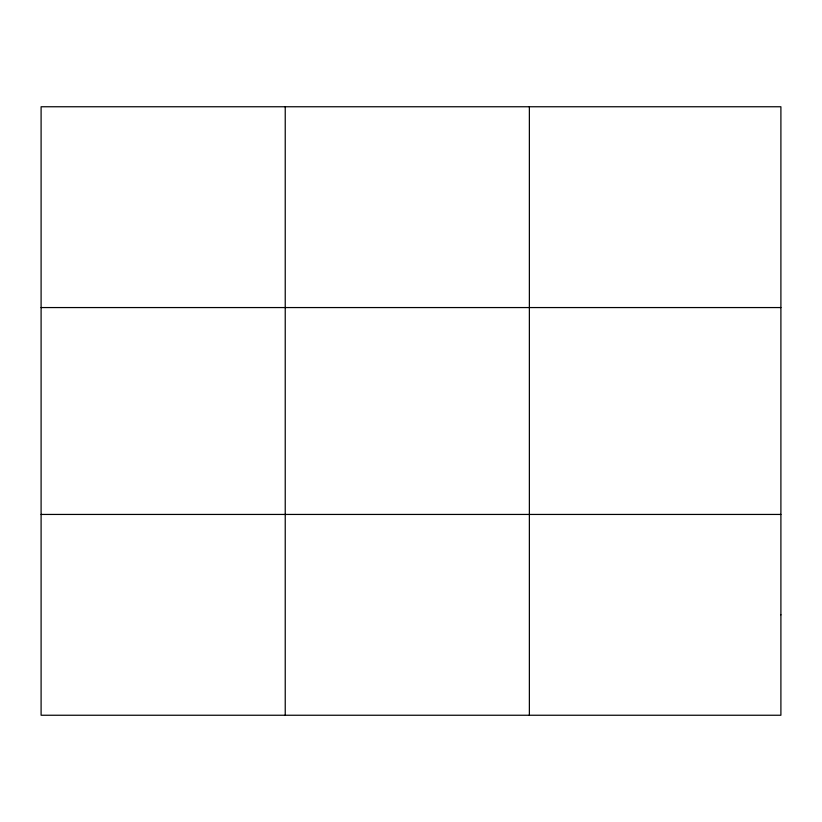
<?xml version="1.0" encoding="UTF-8"?>
<svg xmlns="http://www.w3.org/2000/svg" width="822" height="822" viewBox="0 0 822 822"><rect width="100%" height="100%" fill="white"/><g stroke="black" fill="none" stroke-linecap="round" stroke-linejoin="round"><path stroke-width="1.23" d="M285.234 715.243L285.234 106.757M529.368 715.243L529.368 106.757M41.1 307.562L780.9 307.562M41.1 514.438L780.9 514.438M780.9 614.846L780.9 715.243L41.1 715.243L41.1 106.757L780.9 106.757L780.9 614.846"/></g></svg>
